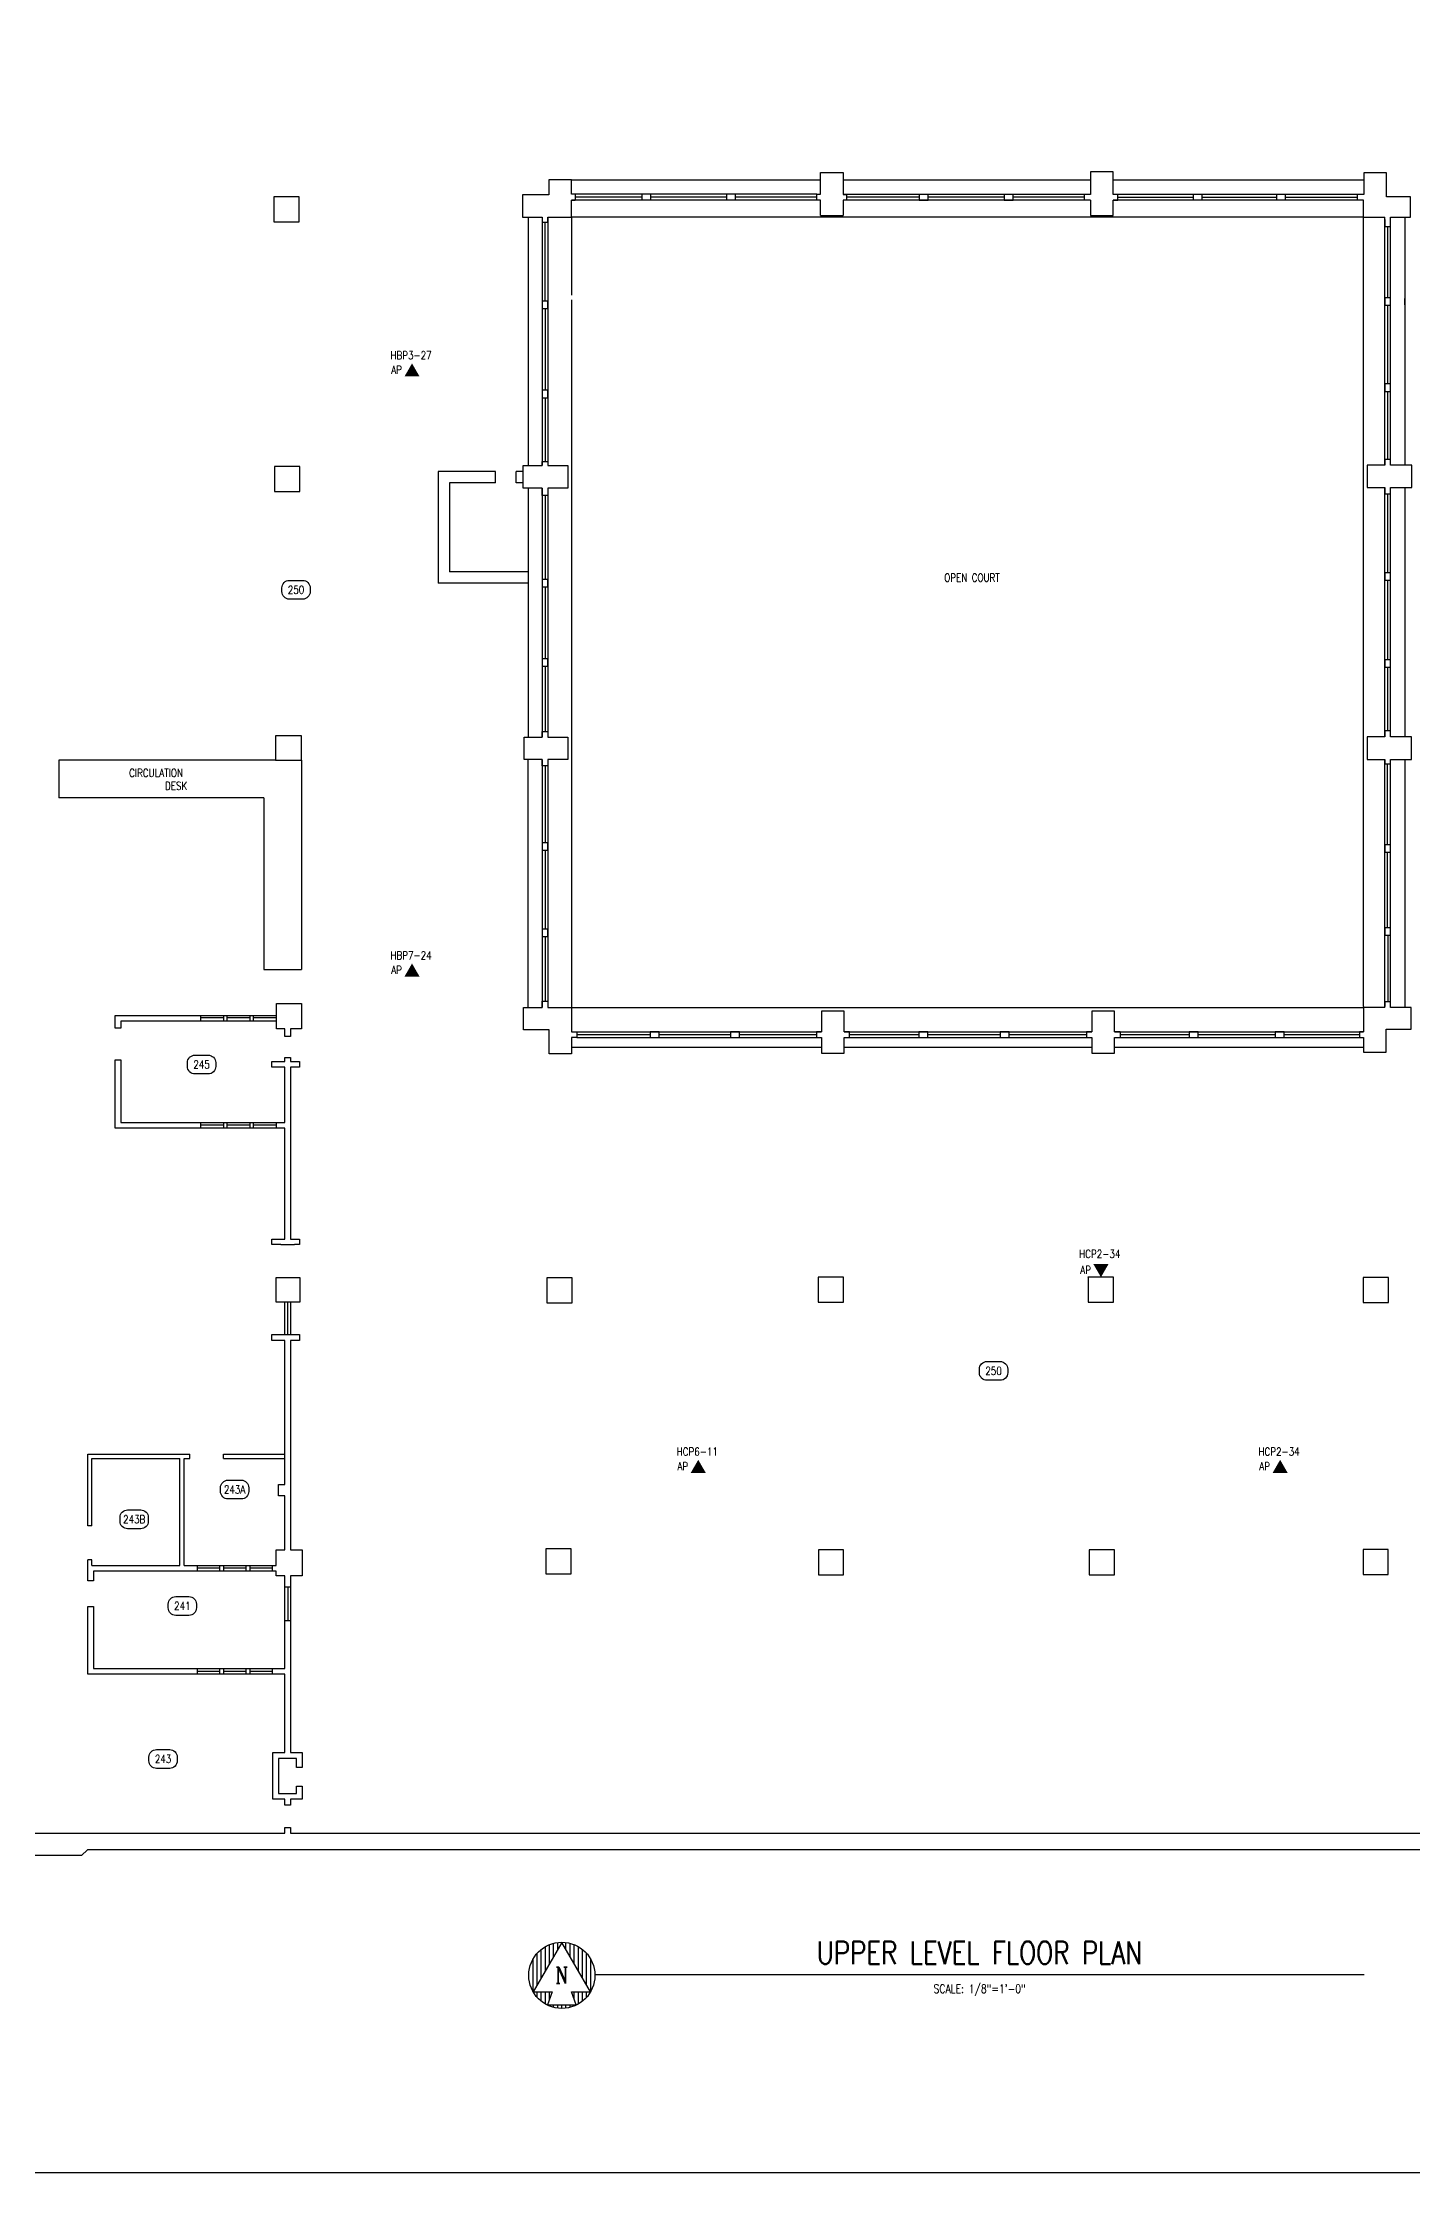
# Model space of a CAD drawing. Extents: x -97 to 5019, y -54 to 3540.
# Drawn here: x 1100 to 2554, y 0 to 2262 of the extents above; entities that cross this region are included whole.
import ezdxf
from ezdxf.enums import TextEntityAlignment as Align

# ---------------------------------------------------------------- set-up
doc = ezdxf.new("R2010")
doc.units = 0
doc.header["$LTSCALE"] = 48
doc.header["$MEASUREMENT"] = 0
doc.layers.get('0').update_dxf_attribs({"linetype": 'CONTINUOUS'})
for name, color, linetype in [('Bldg', 34, 'CONTINUOUS'), ('BORDER', 2, 'CONTINUOUS'), ('JACK NUMBERS', 1, 'CONTINUOUS'), ('JACK-AP', 1, 'CONTINUOUS'), ('ROOMS', 34, 'CONTINUOUS')]:
    doc.layers.add(name, color=color, linetype=linetype)
doc.styles.add('A', font='SIMPLEX.shx', dxfattribs={"width": 0.8, "height": 8.5})
doc.styles.add('COMPLEX', font='complex', dxfattribs={"height": 0.125})
doc.styles.add('SIMPLEX', font='SIMPLEX.shx', dxfattribs={"height": 12})

# ---------------------------------------------------------------- blocks, each defined once
blk = doc.blocks.new('JA')
blk.add_solid([(0, 0), (13.9, -8), (13.9, 8)])

msp = doc.modelspace()

# ---------------------------------------------------------------- linework, layer by layer
at = {"layer": 'Bldg'}
for p, q in [((1661.3, 2116.2), (1637.3, 2116.2)), ((1637.3, 2116.2), (1637.3, 2100.4)), ((1660.7, 2116.2), (1925.9, 2116.2)), ((1661.3, 2100.9), (1661.3, 2116.2)), ((1925.9, 2100.9), (1925.9, 2124)), ((1925.9, 2124), (1949.9, 2124)), ((1949.9, 2124), (1949.9, 2100.5)), ((1949.9, 2116.2), (2212.4, 2116.2)), ((2236.4, 2124.7), (2212.4, 2124.7)), ((2212.4, 2124.7), (2212.4, 2100.5)), ((2236.4, 2100.5), (2236.4, 2124.7)), ((2236.4, 2116.2), (2502.4, 2116.2)), ((2526.4, 2123.5), (2502.4, 2123.5)), ((2502.4, 2123.5), (2502.4, 2100.5)), ((2526.4, 2098.1), (2526.4, 2123.5)), ((1637.3, 2100.4), (1609.6, 2100.4)), ((1609.6, 2100.4), (1609.6, 2076.4)), ((1921.8, 2100.9), (1661.3, 2100.9)), ((1661.3, 2076.4), (1661.3, 2094.5)), ((1661.3, 2094.5), (1665.2, 2094.5)), ((1925.9, 2094.5), (1661.3, 2094.5)), ((1665.8, 2094.5), (1665.8, 2100.9)), ((1736.1, 2097.7), (1665.8, 2097.7)), ((1736.1, 2100.9), (1736.1, 2094.5)), ((1745.7, 2094.5), (1745.7, 2100.9)), ((1826.1, 2097.7), (1745.7, 2097.7)), ((1826.1, 2100.9), (1826.1, 2094.6)), ((1835.7, 2094.6), (1835.7, 2100.9)), ((1921.8, 2097.7), (1835.7, 2097.7)), ((1921.8, 2094.5), (1921.8, 2100.9)), ((1921.8, 2100.9), (1925.9, 2100.9)), ((1925.9, 2094.5), (1921.8, 2094.5)), ((1925.9, 2078.2), (1925.9, 2094.5)), ((2212.4, 2100.5), (1949.9, 2100.5)), ((1949.9, 2100.5), (1953.3, 2100.5)), ((2212.4, 2094.5), (1949.9, 2094.5)), ((1953.3, 2094.5), (1949.9, 2094.5)), ((1949.9, 2094.5), (1949.9, 2078.2)), ((1953.3, 2100.5), (1953.3, 2094.5)), ((2030.5, 2097.6), (1953.3, 2097.6)), ((2030.5, 2100.5), (2030.5, 2094.6)), ((2040.1, 2100.5), (2030.5, 2100.5)), ((2030.5, 2094.6), (2040.1, 2094.6)), ((2040.1, 2094.6), (2040.1, 2100.5)), ((2120.8, 2097.6), (2040.1, 2097.6)), ((2120.8, 2100.5), (2120.8, 2094.6)), ((2130.4, 2100.5), (2120.8, 2100.5)), ((2120.8, 2094.6), (2130.4, 2094.6)), ((2130.4, 2094.6), (2130.4, 2100.5)), ((2205.6, 2097.6), (2130.4, 2097.6)), ((2205.6, 2100.5), (2205.6, 2094.5)), ((2212.4, 2094.5), (2212.4, 2078.2)), ((2502.4, 2100.5), (2236.4, 2100.5)), ((2502.1, 2094.5), (2236.4, 2094.5)), ((2236.4, 2078.2), (2236.4, 2094.5)), ((2236.4, 2094.5), (2241.5, 2094.5)), ((2241.5, 2094.5), (2241.5, 2100.5)), ((2321.2, 2097.4), (2241.5, 2097.4)), ((2321.2, 2100.5), (2321.2, 2094.5)), ((2330.8, 2094.5), (2330.8, 2100.5)), ((2409.7, 2097.5), (2330.8, 2097.5)), ((2409.7, 2100.5), (2409.7, 2094.5)), ((2419.3, 2100.5), (2409.7, 2100.5)), ((2419.3, 2094.5), (2419.3, 2100.5)), ((2495.5, 2097.5), (2419.3, 2097.5)), ((2495.5, 2100.5), (2495.5, 2094.5)), ((2502.1, 1238.1), (2502.1, 2094.5)), ((2552.1, 2098.1), (2526.4, 2098.1)), ((2552.1, 2076.4), (2552.1, 2098.1)), ((1609.6, 2076.4), (1630.5, 2076.4)), ((1615.6, 2076.4), (1615.6, 1988.8)), ((1630.5, 2076.4), (1630.5, 2071.3)), ((1630.5, 2076.4), (1630.5, 1984.3)), ((1630.5, 2071.3), (1636.4, 2071.3)), ((1633.2, 2071.3), (1633.2, 1987.4)), ((1636.4, 2071.3), (1636.4, 2076.4)), ((1636.4, 2076.4), (1661.3, 2076.4)), ((1636.4, 2076.4), (1636.4, 1984.3)), ((2502.1, 2076.4), (1661.3, 2076.4)), ((1661.3, 2076.4), (1661.3, 1993.7)), ((1925.9, 2078.2), (1949.9, 2078.2)), ((2212.4, 2078.2), (2236.4, 2078.2)), ((2502.1, 2076.4), (2524.7, 2076.4)), ((2524.7, 1986.7), (2524.7, 2076.4)), ((2524.7, 2074.1), (2524.7, 2066.5)), ((2524.7, 2066.5), (2530.8, 2066.5)), ((2527.8, 1990.8), (2527.8, 2066.5)), ((2530.8, 1986.7), (2530.8, 2076.4)), ((2530.8, 2076.4), (2552.1, 2076.4)), ((2530.8, 2066.5), (2530.8, 2074.1)), ((2546.1, 2076.4), (2546.1, 1813.3)), ((2524.7, 1990.8), (2524.7, 1982.9)), ((2530.7, 1990.8), (2524.7, 1990.8)), ((2530.7, 1982.9), (2530.7, 1990.8)), ((1615.6, 1988.8), (1615.6, 1812.6)), ((1630.5, 1987.4), (1630.5, 1979.6)), ((1636.4, 1987.4), (1630.5, 1987.4)), ((1630.5, 1984.3), (1630.5, 1812.6)), ((1630.5, 1979.6), (1636.4, 1979.6)), ((1633.5, 1979.6), (1633.5, 1892.7)), ((1636.4, 1979.6), (1636.4, 1987.4)), ((1636.4, 1984.3), (1636.4, 1812.6)), ((1661.6, 1988.8), (1661.6, 1237.3)), ((2524.7, 1813.3), (2524.7, 1986.7)), ((2524.7, 1982.9), (2530.7, 1982.9)), ((2527.8, 1899.4), (2527.8, 1982.9)), ((2530.8, 1813.3), (2530.8, 1986.7)), ((2546.1, 1983.3), (2546.1, 1990)), ((1630.5, 1892.7), (1630.5, 1884.8)), ((1636.4, 1892.7), (1630.5, 1892.7)), ((1630.5, 1884.8), (1636.4, 1884.8)), ((1633.6, 1884.8), (1633.6, 1816.9)), ((1636.4, 1884.8), (1636.4, 1892.7)), ((2524.7, 1899.4), (2524.7, 1891.5)), ((2530.7, 1899.4), (2524.7, 1899.4)), ((2524.7, 1891.5), (2530.7, 1891.5)), ((2527.8, 1819), (2527.8, 1891.5)), ((2530.7, 1891.5), (2530.7, 1899.4)), ((1610.2, 1788.6), (1610.2, 1812.6)), ((1610.2, 1812.6), (1630.5, 1812.6)), ((1630.5, 1812.6), (1630.5, 1816.9)), ((1630.5, 1816.9), (1636.4, 1816.9)), ((1636.4, 1812.6), (1657.7, 1812.6)), ((1657.7, 1812.6), (1657.7, 1788.6)), ((2524.7, 1813.3), (2505.8, 1813.3)), ((2505.8, 1813.3), (2505.8, 1789.3)), ((2530.8, 1819), (2524.7, 1819)), ((2524.7, 1819), (2524.7, 1813.3)), ((2530.8, 1813.3), (2530.8, 1819)), ((2553.5, 1813.3), (2530.8, 1813.3)), ((2553.5, 1789.3), (2553.5, 1813.3)), ((1520.1, 1806.5), (1520.1, 1687.8)), ((1580.9, 1806.5), (1520.1, 1806.5)), ((1532.1, 1794.5), (1532.1, 1699.8)), ((1580.9, 1794.5), (1532.1, 1794.5)), ((1580.9, 1794.5), (1580.9, 1806.5)), ((1610.2, 1806.5), (1602.9, 1806.5)), ((1602.9, 1794.5), (1602.9, 1806.5)), ((1610.2, 1794.5), (1602.9, 1794.5)), ((1630.5, 1788.6), (1610.2, 1788.6)), ((1615.6, 1788.6), (1615.6, 1524.4)), ((1630.5, 1780.9), (1630.5, 1788.6)), ((1630.5, 1788.6), (1630.5, 1524.4)), ((1657.7, 1788.6), (1636.4, 1788.6)), ((1636.4, 1788.6), (1636.4, 1780.9)), ((1636.4, 1788.6), (1636.4, 1524.4)), ((2505.8, 1789.3), (2524.7, 1789.3)), ((2524.7, 1524.7), (2524.7, 1789.3)), ((2524.7, 1789.3), (2524.7, 1782.8)), ((2530.9, 1782.8), (2530.9, 1789.3)), ((2530.9, 1789.3), (2553.5, 1789.3)), ((2546.1, 1789.3), (2546.1, 1524.7)), ((1636.4, 1780.9), (1630.5, 1780.9)), ((1633.5, 1780.9), (1633.5, 1691.7)), ((2524.7, 1782.8), (2530.9, 1782.8)), ((2527.8, 1698.8), (2527.8, 1782.8)), ((2530.9, 1524.7), (2530.9, 1782.8)), ((1615.6, 1699.8), (1532.1, 1699.8)), ((2524.7, 1698.8), (2524.7, 1690.9)), ((2530.7, 1698.8), (2524.7, 1698.8)), ((2530.7, 1690.9), (2530.7, 1698.8)), ((1615.6, 1687.8), (1520.1, 1687.8)), ((1630.5, 1691.7), (1630.5, 1683.8)), ((1636.4, 1691.7), (1630.5, 1691.7)), ((1630.5, 1683.8), (1636.4, 1683.8)), ((1633.5, 1683.8), (1633.5, 1607.5)), ((1636.4, 1683.8), (1636.4, 1691.7)), ((2524.7, 1690.9), (2530.7, 1690.9)), ((2527.8, 1606.5), (2527.8, 1690.9)), ((1630.5, 1607.5), (1630.5, 1599.6)), ((1636.4, 1607.5), (1630.5, 1607.5)), ((1636.4, 1599.6), (1636.4, 1607.5)), ((2524.7, 1606.5), (2524.7, 1598.6)), ((2530.9, 1606.5), (2524.7, 1606.5)), ((1630.5, 1599.6), (1636.4, 1599.6)), ((1633.5, 1599.6), (1633.5, 1530.4)), ((2524.7, 1598.6), (2530.9, 1598.6)), ((2527.8, 1531), (2527.8, 1598.6)), ((1611.3, 1500.4), (1611.3, 1524.4)), ((1611.3, 1524.4), (1630.5, 1524.4)), ((1630.5, 1524.4), (1630.5, 1530.4)), ((1630.5, 1530.4), (1636.4, 1530.4)), ((1636.4, 1530.4), (1636.4, 1524.4)), ((1636.4, 1524.4), (1657.7, 1524.4)), ((1657.7, 1524.4), (1657.7, 1500.4)), ((2524.7, 1524.7), (2505.8, 1524.7)), ((2505.8, 1524.7), (2505.8, 1500.7)), ((2530.9, 1531), (2524.7, 1531)), ((2524.7, 1531), (2524.7, 1524.7)), ((2553.1, 1524.7), (2530.9, 1524.7)), ((2553.1, 1500.7), (2553.1, 1524.7)), ((1117.5, 1500), (1117.5, 1460)), ((1347.4, 1500), (1117.5, 1500)), ((1374.9, 1500), (1374.9, 1277.5)), ((1630.5, 1500.4), (1611.3, 1500.4)), ((1615.6, 1412.8), (1615.6, 1500.4)), ((1630.5, 1493.9), (1630.5, 1500.4)), ((1630.5, 1500.4), (1630.5, 1412)), ((1636.4, 1493.9), (1630.5, 1493.9)), ((1633.6, 1493.9), (1633.6, 1412)), ((1657.7, 1500.4), (1636.4, 1500.4)), ((1636.4, 1500.4), (1636.4, 1412)), ((2505.8, 1500.7), (2524.7, 1500.7)), ((2524.7, 1409.9), (2524.7, 1500.7)), ((2524.7, 1500.7), (2524.7, 1496)), ((2524.7, 1496), (2530.8, 1496)), ((2527.6, 1409.9), (2527.6, 1496)), ((2530.8, 1409.9), (2530.8, 1500.7)), ((2530.8, 1496), (2530.8, 1500.7)), ((2530.8, 1500.7), (2553.1, 1500.7)), ((2546.1, 1500.7), (2546.1, 1412.8)), ((1334.9, 1460), (1117.5, 1460)), ((1334.9, 1460), (1334.9, 1277.5)), ((1615.6, 1237.3), (1615.6, 1412.8)), ((1630.5, 1412), (1630.5, 1237.3)), ((1630.5, 1412), (1630.5, 1404.1)), ((1636.4, 1412), (1630.5, 1412)), ((1630.5, 1404.1), (1636.4, 1404.1)), ((1633.5, 1404.1), (1633.5, 1320.3)), ((1636.4, 1412), (1636.4, 1237.3)), ((1636.4, 1404.1), (1636.4, 1412)), ((2524.7, 1237.3), (2524.7, 1409.9)), ((2524.7, 1409.9), (2524.7, 1402)), ((2530.7, 1409.9), (2524.7, 1409.9)), ((2530.7, 1402), (2530.7, 1409.9)), ((2530.8, 1237.3), (2530.8, 1409.9)), ((2546.1, 1412.9), (2546.1, 1237.3)), ((2524.7, 1402), (2530.7, 1402)), ((2527.6, 1321.7), (2527.6, 1402)), ((1630.5, 1320.3), (1630.5, 1312.5)), ((1636.4, 1320.3), (1630.5, 1320.3)), ((1630.5, 1312.5), (1636.4, 1312.5)), ((1633.5, 1312.5), (1633.5, 1243.9)), ((1636.4, 1312.5), (1636.4, 1320.3)), ((2524.7, 1321.7), (2524.7, 1313.8)), ((2530.7, 1321.7), (2524.7, 1321.7)), ((2524.7, 1313.8), (2530.7, 1313.8)), ((2528.2, 1243.3), (2528.2, 1313.8)), ((2530.7, 1313.8), (2530.7, 1321.7)), ((1334.9, 1277.5), (1374.9, 1277.5)), ((1177, 1215.2), (1177, 1228.8)), ((1177, 1228.8), (1348.3, 1228.8)), ((1348.3, 1222.8), (1183, 1222.8)), ((1183, 1222.8), (1183, 1215.2)), ((1268.1, 1222.8), (1268.1, 1228.8)), ((1292.1, 1226.1), (1268.1, 1226.1)), ((1292.1, 1228.8), (1292.1, 1222.8)), ((1296.1, 1222.8), (1296.1, 1228.8)), ((1320.1, 1226.1), (1296.1, 1226.1)), ((1320.1, 1228.8), (1320.1, 1222.8)), ((1324.1, 1222.8), (1324.1, 1228.8)), ((1348.3, 1226.1), (1324.1, 1226.1)), ((1610.5, 1237.3), (1630.5, 1237.3)), ((1610.5, 1213.3), (1610.5, 1237.3)), ((1630.5, 1237.3), (1630.5, 1243.9)), ((1630.5, 1243.9), (1636.4, 1243.9)), ((1636.4, 1243.9), (1636.4, 1237.3)), ((1636.4, 1237.3), (1661.6, 1237.3)), ((1661.6, 1237.3), (1661.6, 1211.4)), ((1661.9, 1237.3), (2502.1, 1237.3)), ((1950.9, 1233.4), (1926.9, 1233.4)), ((1926.9, 1233.4), (1926.9, 1211.4)), ((1950.9, 1211.4), (1950.9, 1233.4)), ((2213.9, 1233.4), (2213.9, 1211.4)), ((2237.9, 1233.4), (2213.9, 1233.4)), ((2237.9, 1211.4), (2237.9, 1233.4)), ((2502.1, 1238.1), (2502.1, 1211.4)), ((2524.7, 1237.3), (2502.1, 1237.3)), ((2530.8, 1243.3), (2524.7, 1243.3)), ((2524.7, 1243.3), (2524.7, 1238.1)), ((2530.8, 1238.1), (2530.8, 1243.3)), ((2552.8, 1237.3), (2530.8, 1237.3)), ((2552.8, 1214.1), (2552.8, 1237.3)), ((1183, 1215.2), (1177, 1215.2)), ((1637.6, 1213.3), (1610.5, 1213.3)), ((1637.6, 1187.8), (1637.6, 1213.3)), ((1661.6, 1211.4), (1667, 1211.4)), ((1667, 1205.4), (1661.6, 1205.4)), ((1661.6, 1205.4), (1661.6, 1187.8)), ((1667, 1211.4), (1667, 1205.4)), ((1667, 1211.4), (1926.9, 1211.4)), ((1667, 1208.4), (1745, 1208.4)), ((1667, 1205.4), (1926.9, 1205.4)), ((1745, 1211.4), (1745, 1205.4)), ((1754.6, 1211.4), (1745, 1211.4)), ((1745, 1205.4), (1754.6, 1205.4)), ((1754.6, 1205.4), (1754.6, 1211.4)), ((1754.6, 1208.4), (1830.3, 1208.4)), ((1830.3, 1211.4), (1830.3, 1205.4)), ((1839.9, 1211.4), (1830.3, 1211.4)), ((1830.3, 1205.4), (1839.9, 1205.4)), ((1839.9, 1205.4), (1839.9, 1211.4)), ((1839.9, 1208.5), (1921.6, 1208.5)), ((1921.6, 1211.4), (1921.6, 1205.4)), ((1926.9, 1211.4), (1921.6, 1211.4)), ((1921.6, 1205.4), (1926.9, 1205.4)), ((1926.9, 1205.4), (1926.9, 1188.7)), ((1950.9, 1211.4), (2213.9, 1211.4)), ((1956.7, 1211.4), (1950.9, 1211.4)), ((1950.9, 1205.4), (2213.9, 1205.4)), ((1950.9, 1188.7), (1950.9, 1205.4)), ((1950.9, 1205.4), (1956.7, 1205.4)), ((1956.7, 1205.4), (1956.7, 1211.4)), ((1956.7, 1208.4), (2030, 1208.4)), ((2030, 1211.4), (2030, 1205.4)), ((2039.6, 1211.4), (2030, 1211.4)), ((2030, 1205.4), (2039.6, 1205.4)), ((2039.6, 1205.4), (2039.6, 1211.4)), ((2039.6, 1208.5), (2116.3, 1208.5)), ((2116.3, 1211.4), (2116.3, 1205.4)), ((2125.9, 1211.4), (2116.3, 1211.4)), ((2116.3, 1205.4), (2125.9, 1205.4)), ((2125.9, 1205.4), (2125.9, 1211.4)), ((2125.9, 1208.4), (2208, 1208.4)), ((2213.9, 1211.4), (2208, 1211.4)), ((2208, 1211.4), (2208, 1205.4)), ((2208, 1205.4), (2213.9, 1205.4)), ((2213.9, 1205.4), (2213.9, 1188.8)), ((2237.9, 1211.4), (2502.1, 1211.4)), ((2243.8, 1211.4), (2237.9, 1211.4)), ((2237.9, 1205.4), (2502.1, 1205.4)), ((2237.9, 1188.8), (2237.9, 1205.4)), ((2243.7, 1211.4), (2243.7, 1205.4)), ((2243.8, 1208.4), (2317.1, 1208.4)), ((2317.1, 1211.4), (2317.1, 1205.4)), ((2326.7, 1211.4), (2317.1, 1211.4)), ((2317.1, 1205.4), (2326.7, 1205.4)), ((2326.7, 1205.4), (2326.7, 1211.4)), ((2326.7, 1208.4), (2408.3, 1208.4)), ((2408.3, 1211.4), (2408.3, 1205.4)), ((2417.9, 1211.4), (2408.3, 1211.4)), ((2408.3, 1205.4), (2417.9, 1205.4)), ((2417.9, 1205.4), (2417.9, 1211.4)), ((2417.9, 1208.4), (2497.8, 1208.4)), ((2497.8, 1211.4), (2497.8, 1205.4)), ((2502.1, 1211.4), (2497.8, 1211.4)), ((2497.8, 1205.4), (2502.1, 1205.4)), ((2502.1, 1205.4), (2502.1, 1189.8)), ((2526.1, 1189.8), (2526.1, 1214.1)), ((2526.1, 1214.1), (2552.8, 1214.1)), ((1177, 1109.1), (1177, 1181.6)), ((1177, 1181.6), (1183, 1181.6)), ((1183, 1181.6), (1183, 1115.2)), ((1343.4, 1173.9), (1343.4, 1179.9)), ((1343.4, 1179.9), (1357.3, 1179.9)), ((1357.3, 1179.9), (1357.3, 1184.2)), ((1357.3, 1184.2), (1363.2, 1184.2)), ((1363.2, 1184.2), (1363.2, 1179.9)), ((1363.2, 1179.9), (1372.7, 1179.9)), ((1372.7, 1179.9), (1372.7, 1173.9)), ((1661.6, 1187.8), (1637.6, 1187.8)), ((1926.9, 1194.5), (1661.6, 1194.5)), ((1926.9, 1188.7), (1950.9, 1188.7)), ((2213.9, 1194.5), (1950.9, 1194.5)), ((2213.9, 1188.8), (2237.9, 1188.8)), ((2502.1, 1194.5), (2237.9, 1194.5)), ((2502.1, 1189.8), (2526.1, 1189.8)), ((1357.3, 1173.9), (1343.4, 1173.9)), ((1357.3, 1115.2), (1357.3, 1173.9)), ((1372.7, 1173.9), (1363.2, 1173.9)), ((1363.2, 1173.9), (1363.2, 991.2)), ((1357.3, 1109.1), (1177, 1109.1)), ((1183, 1115.2), (1357.3, 1115.2)), ((1268.1, 1109.1), (1268.1, 1115.2)), ((1292.1, 1112.1), (1268.1, 1112.1)), ((1292.1, 1115.2), (1292.1, 1109.1)), ((1296.1, 1109.1), (1296.1, 1115.2)), ((1320.1, 1112.1), (1296.1, 1112.1)), ((1320.1, 1115.2), (1320.1, 1109.1)), ((1324.1, 1109.1), (1324.1, 1115.2)), ((1348.1, 1112.1), (1324.1, 1112.1)), ((1348.1, 1115.2), (1348.1, 1109.1)), ((1357.3, 991.2), (1357.3, 1109.1)), ((1343.4, 985.3), (1343.4, 991.2)), ((1343.4, 991.2), (1357.3, 991.2)), ((1353.1, 985.3), (1343.4, 985.3)), ((1353.1, 985.3), (1367.6, 985.3)), ((1363.2, 991.2), (1372.7, 991.2)), ((1372.7, 985.3), (1367.6, 985.3)), ((1372.7, 991.2), (1372.7, 985.3)), ((2210, 950.7), (2210, 951)), ((1357.3, 889.7), (1357.3, 924.7)), ((1360.1, 924.7), (1360.1, 889.7)), ((1363.2, 924.7), (1363.2, 889.7)), ((1343.4, 883.6), (1343.4, 889.7)), ((1343.4, 889.7), (1353.6, 889.7)), ((1357.3, 883.6), (1343.4, 883.6)), ((1353.6, 889.7), (1366.6, 889.7)), ((1357.3, 730.4), (1357.3, 883.6)), ((1372.7, 883.6), (1363.2, 883.6)), ((1363.2, 883.6), (1363.2, 661.3)), ((1366.6, 889.7), (1372.7, 889.7)), ((1372.7, 889.7), (1372.7, 883.6)), ((1148, 686.6), (1148, 762.7)), ((1148, 762.7), (1256.2, 762.7)), ((1152.5, 686.6), (1152.5, 758.2)), ((1152.5, 758.2), (1245.7, 758.2)), ((1245.7, 644.6), (1245.7, 758.2)), ((1250.2, 644.6), (1250.2, 758.2)), ((1250.2, 758.2), (1256.2, 758.2)), ((1256.2, 758.2), (1256.2, 762.7)), ((1292.2, 758.2), (1292.2, 762.7)), ((1292.2, 762.7), (1357.3, 762.7)), ((1292.2, 758.2), (1357.3, 758.2)), ((1350.6, 718.4), (1350.6, 730.4)), ((1350.6, 730.4), (1357.3, 730.4)), ((1357.3, 718.4), (1350.6, 718.4)), ((1357.3, 661.3), (1357.3, 718.4)), ((1152.5, 686.6), (1148, 686.6)), ((1348, 661.2), (1348, 661.3)), ((1348, 661.3), (1357.3, 661.3)), ((1348, 644.6), (1348, 661.2)), ((1363.2, 661.3), (1375.7, 661.3)), ((1375.7, 661.3), (1375.7, 659.2)), ((1375.7, 661.3), (1375.7, 633.7)), ((1375.7, 659.2), (1375.7, 657.7)), ((1148, 628.2), (1148, 650.6)), ((1152.5, 650.6), (1148, 650.6)), ((1152.5, 644.6), (1152.5, 650.6)), ((1152.5, 644.6), (1245.7, 644.6)), ((1348, 638.6), (1154, 638.6)), ((1154, 638.6), (1154, 628.2)), ((1250.2, 644.6), (1348, 644.6)), ((1264.1, 644.6), (1264.1, 638.6)), ((1288.1, 641.6), (1264.1, 641.6)), ((1288.1, 638.6), (1288.1, 644.6)), ((1292.1, 644.6), (1292.1, 638.6)), ((1316.1, 641.6), (1292.1, 641.6)), ((1316.1, 638.6), (1316.1, 644.6)), ((1320.1, 644.6), (1320.1, 638.6)), ((1344.1, 641.6), (1320.1, 641.6)), ((1344.1, 638.6), (1344.1, 644.6)), ((1348, 633.7), (1348, 638.6)), ((1357.3, 633.7), (1348, 633.7)), ((1357.3, 535.1), (1357.3, 633.7)), ((1375.7, 633.7), (1363.2, 633.7)), ((1363.2, 633.7), (1363.2, 445.8)), ((1154, 628.2), (1148, 628.2)), ((1363.2, 621.7), (1357.3, 621.7)), ((1360.4, 621.7), (1360.4, 585.8)), ((1148, 529), (1148, 600.9)), ((1148, 600.9), (1154, 600.9)), ((1154, 600.9), (1154, 535.1)), ((1363.2, 585.7), (1357.3, 585.7)), ((1357.3, 529), (1148, 529)), ((1154, 535.1), (1357.3, 535.1)), ((1264.1, 535.1), (1264.1, 529)), ((1288.1, 532.1), (1264.1, 532.1)), ((1288.1, 529), (1288.1, 535.1)), ((1292.1, 535.1), (1292.1, 529)), ((1316.1, 532.1), (1292.1, 532.1)), ((1316.1, 529), (1316.1, 535.1)), ((1320.1, 535.1), (1320.1, 529)), ((1344.1, 532.1), (1320.1, 532.1)), ((1344.1, 529), (1344.1, 535.1)), ((1357.3, 445.8), (1357.3, 529)), ((1344.6, 396.4), (1344.6, 445.8)), ((1344.6, 445.8), (1357.3, 445.8)), ((1369.6, 439.7), (1350.5, 439.7)), ((1350.5, 439.7), (1350.5, 402.4)), ((1363.2, 445.8), (1375.6, 445.8)), ((1369.6, 430), (1369.6, 439.7)), ((1375.6, 430), (1369.6, 430)), ((1375.6, 445.8), (1375.6, 430)), ((1369.6, 402.4), (1369.6, 410.3)), ((1369.6, 410.3), (1375.6, 410.3)), ((1375.6, 410.3), (1375.6, 396.4)), ((1357.3, 396.4), (1344.6, 396.4)), ((1350.5, 402.4), (1369.6, 402.4)), ((1357.3, 389.9), (1357.3, 396.4)), ((1363.2, 389.9), (1357.3, 389.9)), ((1375.6, 396.4), (1363.2, 396.4)), ((1363.2, 396.4), (1363.2, 389.9)), ((1357.3, 360.4), (1357.3, 366.4)), ((1357.3, 366.4), (1363.2, 366.4)), ((1363.2, 366.4), (1363.2, 360.4)), ((1082.8, 360.4), (1357.3, 360.4)), ((1147.8, 342.5), (1141.5, 336.4)), ((3388, 342.5), (1147.8, 342.5)), ((1363.2, 360.4), (3079.7, 360.4)), ((1141.5, 336.4), (709.6, 336.4))]:
    msp.add_line(p, q, dxfattribs=at)
at = {"layer": 'Bldg', "flags": 128}
for points in [[(1372.5, 2071.5), (1372.5, 2098.1), (1345.7, 2098.1), (1345.7, 2071.5)], [(1373.1, 1785.2), (1373.1, 1811.8), (1346.3, 1811.8), (1346.3, 1785.2)], [(1347.4, 1500), (1374.9, 1500), (1374.9, 1525.7), (1347.4, 1525.7)], [(1923.4, 950.8), (1923.4, 924.2), (1950.2, 924.2), (1950.2, 950.8)], [(2236.8, 924.1), (2236.8, 950.7), (2210, 950.7), (2210, 924.1)], [(2528.6, 924), (2528.6, 950.5), (2501.8, 950.5), (2501.8, 924)], [(1347.8, 924.7), (1373.6, 924.7), (1373.6, 949.9), (1347.8, 949.9)], [(1662.2, 923.4), (1662.2, 950), (1635.4, 950), (1635.4, 923.4)], [(1661, 635.8), (1661, 662.4), (1634.2, 662.4), (1634.2, 635.8)], [(1950.3, 634.7), (1950.3, 661.3), (1923.5, 661.3), (1923.5, 634.7)], [(2237.7, 634.7), (2237.7, 661.3), (2210.9, 661.3), (2210.9, 634.7)], [(2528.4, 635), (2528.4, 661.6), (2501.6, 661.6), (2501.6, 635)]]:
    msp.add_lwpolyline(points, close=True, dxfattribs=at)
msp.add_lwpolyline([(1348.3, 1214.6), (1348.3, 1241.3), (1374.9, 1241.3), (1374.9, 1214.6), (1363.2, 1214.6), (1363.2, 1206.5), (1357.3, 1206.5), (1357.3, 1214.6), (1348.3, 1214.6)], dxfattribs=at)
at = {"layer": 'BORDER'}
for p, q in [((1620.6, 192.3), (1620.6, 226.3)), ((1651.2, 244.3), (1620.9, 191.8)), ((1624.9, 198.8), (1624.9, 232.5)), ((1629.3, 206.4), (1629.3, 236.6)), ((1633.7, 214), (1633.7, 239.6)), ((1638.1, 221.6), (1638.1, 241.8)), ((1642.5, 229.2), (1642.5, 243.2)), ((1646.8, 236.7), (1646.8, 244.1)), ((1681.6, 191.8), (1651.2, 244.3)), ((1655.6, 236.7), (1655.6, 244.1)), ((1660, 229.2), (1660, 243.2)), ((1664.4, 221.6), (1664.4, 241.8)), ((1668.8, 214), (1668.8, 239.6)), ((1673.1, 206.4), (1673.1, 236.6)), ((1677.5, 198.8), (1677.5, 232.5)), ((1681.9, 192.3), (1681.9, 226.3)), ((1686.6, 210.1), (2502.6, 210.1)), ((1620.9, 191.8), (1641.1, 191.8)), ((1624.9, 186.1), (1624.9, 191.8)), ((1629.3, 181.9), (1629.3, 191.8)), ((1633.7, 178.9), (1633.7, 191.8)), ((1641.1, 191.8), (1636, 178.1)), ((1638.1, 183.6), (1638.1, 191.8)), ((1666.4, 178.1), (1661.3, 191.8)), ((1661.3, 191.8), (1681.6, 191.8)), ((1664.4, 183.6), (1664.4, 191.8)), ((1668.8, 178.9), (1668.8, 191.8)), ((1673.1, 181.9), (1673.1, 191.8)), ((1677.5, 186.1), (1677.5, 191.8)), ((1636, 178.1), (1666.4, 178.1)), ((1638.1, 176.8), (1638.1, 178.1)), ((1642.5, 175.3), (1642.5, 178.1)), ((1646.8, 174.5), (1646.8, 178.1)), ((1651.2, 174.2), (1651.2, 178.1)), ((1655.6, 174.5), (1655.6, 178.1)), ((1660, 175.3), (1660, 178.1)), ((1664.4, 176.8), (1664.4, 178.1))]:
    msp.add_line(p, q, dxfattribs=at)
at = {"layer": 'BORDER', "flags": 128}
msp.add_lwpolyline([(4402.5, 3313.8), (0, 3313.8), (0, 0), (4402.5, 0)], close=True, dxfattribs=at)
at = {"layer": 'BORDER'}
msp.add_circle((1651.2, 209.3), 35.1, dxfattribs=at)
at = {"layer": 'ROOMS'}
for points in [[(1376.1, 1670.8), (1362.1, 1670.8, -0.414214), (1354.1, 1678.8), (1354.1, 1682.8, -0.414214), (1362.1, 1690.8), (1376.1, 1690.8, -0.414214), (1384.1, 1682.8), (1384.1, 1678.8, -0.414214)], [(1275.8, 1166.6), (1261.8, 1166.6, -0.414214), (1253.8, 1174.6), (1253.8, 1178.6, -0.414214), (1261.8, 1186.6), (1275.8, 1186.6, -0.414214), (1283.8, 1178.6), (1283.8, 1174.6, -0.414214)], [(2116.4, 841.2), (2102.4, 841.2, -0.414214), (2094.4, 849.2), (2094.4, 853.2, -0.414214), (2102.4, 861.2), (2116.4, 861.2, -0.414214), (2124.4, 853.2), (2124.4, 849.2, -0.414214)], [(1310.9, 715.2), (1296.9, 715.2, -0.414214), (1288.9, 723.2), (1288.9, 727.2, -0.414214), (1296.9, 735.2), (1310.9, 735.2, -0.414214), (1318.9, 727.2), (1318.9, 723.2, -0.414214)], [(1204.3, 683.6), (1190.3, 683.6, -0.414214), (1182.3, 691.6), (1182.3, 695.6, -0.414214), (1190.3, 703.6), (1204.3, 703.6, -0.414214), (1212.3, 695.6), (1212.3, 691.6, -0.414214)], [(1255.4, 591.6), (1241.4, 591.6, -0.414214), (1233.4, 599.6), (1233.4, 603.6, -0.414214), (1241.4, 611.6), (1255.4, 611.6, -0.414214), (1263.4, 603.6), (1263.4, 599.6, -0.414214)], [(1235, 429.1), (1221, 429.1, -0.414214), (1213, 437.1), (1213, 441.1, -0.414214), (1221, 449.1), (1235, 449.1, -0.414214), (1243, 441.1), (1243, 437.1, -0.414214)]]:
    msp.add_lwpolyline(points, format="xyb", close=True, dxfattribs=at)

# ---------------------------------------------------------------- block references
at = {"layer": 'JACK-AP'}
for p, rotation in [((1492.2, 1921.2), 270), ((1492.2, 1283.9), 270), ((2223.4, 950.7), 90), ((1796, 756.8), 270), ((2413.6, 756.8), 270)]:
    msp.add_blockref('JA', p, dxfattribs=dict(at, rotation=rotation))

# ---------------------------------------------------------------- texts
at = {"layer": 'Bldg', "style": 'A', "width": 0.8}
for s, p in [('OPEN COURT', (2086.5, 1689.4)), ('CIRCULATION', (1220.5, 1482)), ('DESK', (1241.8, 1468.3))]:
    msp.add_text(s, height=8.5, dxfattribs=at).set_placement(p, align=Align.CENTER)
at = {"layer": 'BORDER', "style": 'SIMPLEX', "width": 0.8}
for s, height, p in [('UPPER LEVEL FLOOR PLAN', 24, (2094.6, 221.3)), ('SCALE: 1/8"=1\'-0"', 9, (2094.6, 190.5))]:
    msp.add_text(s, height=height, dxfattribs=at).set_placement(p, align=Align.CENTER)
at = {"layer": 'BORDER', "style": 'COMPLEX', "width": 0.8}
msp.add_text('N', height=17.5, dxfattribs=at).set_placement((1651.2, 209.3), align=Align.MIDDLE)
at = {"layer": 'JACK NUMBERS', "style": 'A', "width": 0.8}
for s, p in [('HBP3-27', (1469.3, 1925.6)), ('HBP7-24', (1469.3, 1288.3)), ('HCP2-34', (2200.3, 971.2)), ('HCP6-11', (1773.1, 761.2)), ('HCP2-34', (2390.6, 761.2))]:
    msp.add_text(s, height=8.5, dxfattribs=at).set_placement(p)
at = {"layer": 'JACK-AP', "style": 'A', "width": 0.8}
for p in [(1470.1, 1910.2), (1470.1, 1272.8), (2201.5, 954.2), (1773.9, 745.7), (2391.5, 745.7)]:
    msp.add_text('AP', height=8.5, dxfattribs=at).set_placement(p)
at = {"layer": 'ROOMS', "style": 'A', "width": 0.8}
for s, p in [('250', (1369.1, 1680.8)), ('245', (1268.8, 1176.6)), ('250', (2109.4, 851.2)), ('243A', (1303.9, 725.2)), ('243B', (1197.3, 693.6)), ('241', (1248.4, 601.6)), ('243', (1228, 439.1))]:
    msp.add_text(s, height=8.5, dxfattribs=at).set_placement(p, align=Align.MIDDLE)

doc.saveas('drawing.dxf')
